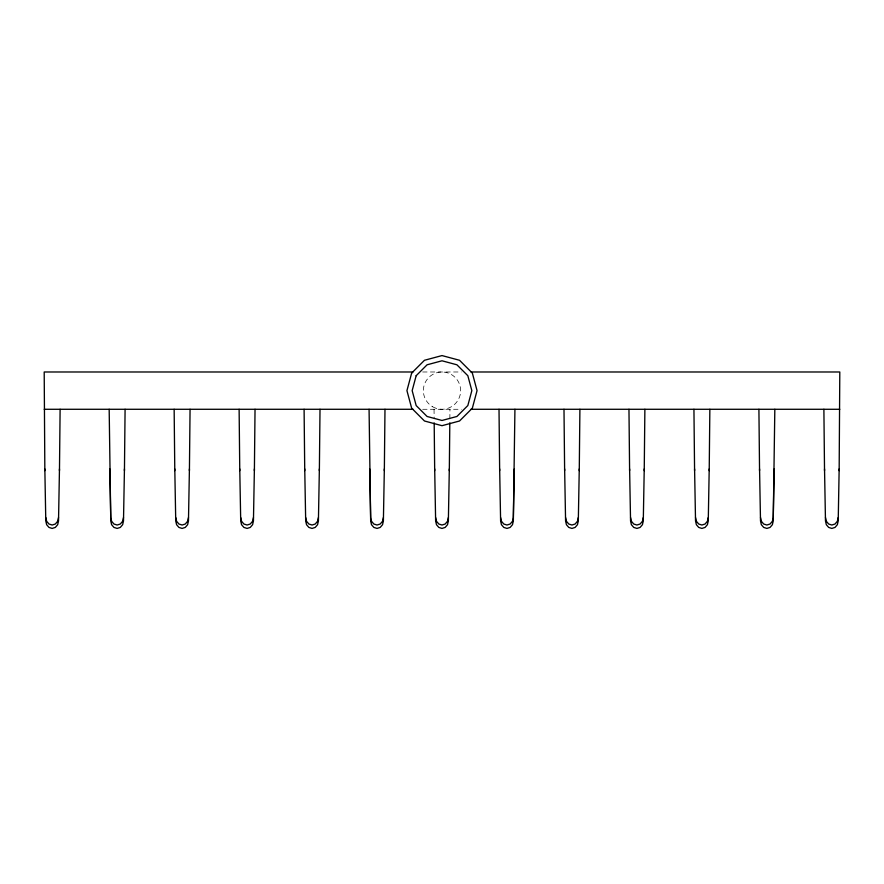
<?xml version="1.0" encoding="UTF-8"?>
<svg xmlns="http://www.w3.org/2000/svg" width="884" height="884" viewBox="0 0 884 884"><rect width="100%" height="100%" fill="white"/><g stroke="black" fill="none" stroke-linecap="round" stroke-linejoin="round"><path stroke-width="0.66" stroke-dasharray="4.42 3.31" d="M449.857 418.828L449.956 409.281M422.662 371.987L461.337 371.987M422.662 409.281L461.337 409.281M434.044 409.281L434.143 418.773M432.674 406.784A18.652 18.652 0 0 0 460.641 390.629A18.652 18.652 0 0 0 432.674 374.484A18.652 18.652 0 0 0 432.674 406.784"/><path stroke-width="1.33" d="M59.471 470.653L60.112 409.281M124.445 470.653L125.086 409.281M189.419 470.653L190.06 409.281M254.393 470.653L255.034 409.281M319.367 470.653L320.008 409.281M384.341 470.653L384.982 409.281M449.315 470.653L449.812 422.839M514.93 409.281L513.339 520.952L512.488 524.687L510.156 527.417L506.974 528.422L503.792 527.417L501.46 524.687L500.609 520.952L499.659 468.951M579.263 470.653L579.904 409.281M644.237 470.653L644.878 409.281M709.211 470.653L709.852 409.281M774.826 409.281L773.235 520.952L772.384 524.687L770.052 527.417L766.87 528.422L763.688 527.417L761.356 524.687L760.505 520.952L759.555 468.951M839.159 470.653L839.8 371.987L471.006 371.987M59.471 468.951L58.521 520.952L57.67 524.687L55.338 527.417L52.156 528.422L48.974 527.417L46.642 524.687L45.791 520.952L44.841 468.951M124.445 468.951L123.495 520.952L122.644 524.687L120.312 527.417L117.13 528.422L113.948 527.417L111.616 524.687L110.765 520.952L109.174 409.281M189.419 468.951L188.469 520.952L187.618 524.687L185.286 527.417L182.104 528.422L178.922 527.417L176.59 524.687L175.739 520.952L174.789 468.951M254.393 468.951L253.443 520.952L252.592 524.687L250.26 527.417L247.078 528.422L243.896 527.417L241.564 524.687L240.713 520.952L239.763 468.951M319.367 468.951L318.417 520.952L317.566 524.687L315.234 527.417L312.052 528.422L308.87 527.417L306.538 524.687L305.687 520.952L304.737 468.951M384.341 468.951L383.391 520.952L382.54 524.687L380.208 527.417L377.026 528.422L373.844 527.417L371.512 524.687L370.661 520.952L369.07 409.281M449.315 468.951L448.365 520.952L447.514 524.687L445.182 527.417L442 528.422L438.818 527.417L436.486 524.687L435.635 520.952L434.685 468.951M514.289 468.951L513.339 517.549L512.488 521.284L510.156 524.024L506.974 525.019L503.792 524.024L501.46 521.284L500.609 517.549M579.263 468.951L578.313 520.952L577.462 524.687L575.13 527.417L571.948 528.422L568.766 527.417L566.434 524.687L565.583 520.952L564.633 468.951M644.237 468.951L643.287 520.952L642.436 524.687L640.104 527.417L636.922 528.422L633.74 527.417L631.408 524.687L630.557 520.952L629.607 468.951M709.211 468.951L708.261 520.952L707.41 524.687L705.078 527.417L701.896 528.422L698.714 527.417L696.382 524.687L695.531 520.952L694.581 468.951M774.185 468.951L773.235 517.549L772.384 521.284L770.052 524.024L766.87 525.019L763.688 524.024L761.356 521.284L760.505 517.549M839.159 468.951L838.209 520.952L837.358 524.687L835.026 527.417L831.844 528.422L828.662 527.417L826.33 524.687L825.479 520.952L824.529 468.951M58.521 517.549L57.67 521.284L55.338 524.024L52.156 525.019L48.974 524.024L46.642 521.284L45.791 517.549M123.495 517.549L122.644 521.284L120.312 524.024L117.13 525.019L113.948 524.024L111.616 521.284L110.765 517.549L109.815 468.951M188.469 517.549L187.618 521.284L185.286 524.024L182.104 525.019L178.922 524.024L176.59 521.284L175.739 517.549M253.443 517.549L252.592 521.284L250.26 524.024L247.078 525.019L243.896 524.024L241.564 521.284L240.713 517.549M318.417 517.549L317.566 521.284L315.234 524.024L312.052 525.019L308.87 524.024L306.538 521.284L305.687 517.549M383.391 517.549L382.54 521.284L380.208 524.024L377.026 525.019L373.844 524.024L371.512 521.284L370.661 517.549L369.711 468.951M448.365 517.549L447.514 521.284L445.182 524.024L442 525.019L438.818 524.024L436.486 521.284L435.635 517.549M578.313 517.549L577.462 521.284L575.13 524.024L571.948 525.019L568.766 524.024L566.434 521.284L565.583 517.549M643.287 517.549L642.436 521.284L640.104 524.024L636.922 525.019L633.74 524.024L631.408 521.284L630.557 517.549M708.261 517.549L707.41 521.284L705.078 524.024L701.896 525.019L698.714 524.024L696.382 521.284L695.531 517.549M838.209 517.549L837.358 521.284L835.026 524.024L831.844 525.019L828.662 524.024L826.33 521.284L825.479 517.549M412.994 371.987L44.2 371.987L44.841 470.653M44.2 409.281L412.994 409.281M471.006 409.281L839.8 409.281M823.888 409.281L824.529 470.653M758.914 409.281L759.555 470.653M693.94 409.281L694.581 470.653M628.966 409.281L629.607 470.653M563.992 409.281L564.633 470.653M499.018 409.281L499.659 470.653M434.188 422.917L434.685 470.653M304.096 409.281L304.737 470.653M239.122 409.281L239.763 470.653M174.148 409.281L174.789 470.653M411.646 373.103L406.938 390.629L411.646 408.165L424.475 420.994L442 425.69L459.525 420.994L472.354 408.165L477.051 390.629L472.354 373.103L459.525 360.274L442 355.578L424.475 360.274L411.646 373.103M416.165 375.711L412.165 390.629L416.165 405.546L427.082 416.474L442 420.464L456.918 416.474L467.835 405.546L471.835 390.629L467.835 375.711L456.918 364.794L442 360.794L427.082 364.794L416.165 375.711"/></g></svg>
